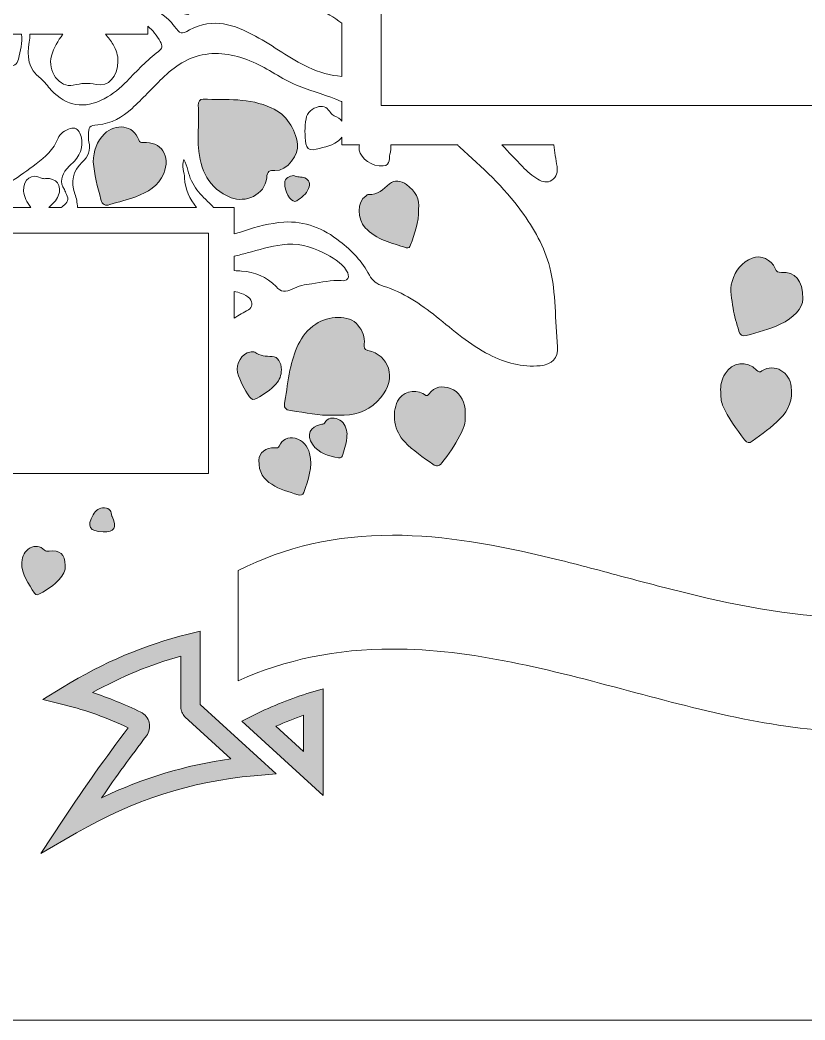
# Model space of a CAD drawing. Header units: inches. Extents: x 0 to 12, y -12 to 0.
# Drawn here: x 2.78 to 6.96, y -12 to -6.67 of the extents above; entities that cross this region are included whole.
import ezdxf

# ---------------------------------------------------------------- set-up
doc = ezdxf.new("R2010")
doc.units = ezdxf.units.IN
doc.header["$MEASUREMENT"] = 0
doc.layers.add('Layer 1', color=7, linetype='Continuous')

# ---------------------------------------------------------------- blocks, each defined once
blk = doc.blocks.new('block 2')
at = {"layer": 'Layer 1', "true_color": 0xffffff}
h = blk.add_hatch(color=7, dxfattribs=at)
h.dxf.hatch_style = 2
edge = h.paths.add_edge_path()
edge.add_spline(control_points=[(4.2589, -7.3309), (4.2438, -7.2434), (4.2026, -7.1739), (4.1186, -7.1353), (4.0025, -7.082), (3.8782, -7.0929), (3.7558, -7.0895), (3.7355, -7.089), (3.7291, -7.1038), (3.7292, -7.1224), (3.7295, -7.1615), (3.7293, -7.2006), (3.7293, -7.2397), (3.7294, -7.2754), (3.7265, -7.3113), (3.7299, -7.3466), (3.7415, -7.4658), (3.7805, -7.5654), (3.9046, -7.6149), (3.9759, -7.6433), (4.0852, -7.6024), (4.0938, -7.5083), (4.0969, -7.475), (4.1089, -7.4669), (4.1378, -7.4698), (4.2045, -7.4764), (4.2669, -7.3777), (4.2589, -7.3309)], knot_values=[0, 0, 0, 0, 1, 1, 1, 2, 2, 2, 3, 3, 3, 4, 4, 4, 5, 5, 5, 6, 6, 6, 7, 7, 7, 8, 8, 8, 9, 9, 9, 9], degree=3, periodic=1)
h = blk.add_hatch(color=7, dxfattribs=at)
h.dxf.hatch_style = 2
edge = h.paths.add_edge_path()
edge.add_spline(control_points=[(3.4345, -7.3203), (3.4227, -7.3211), (3.4155, -7.3198), (3.4112, -7.3068), (3.3845, -7.2261), (3.2872, -7.2168), (3.2284, -7.2741), (3.1871, -7.3143), (3.1709, -7.3638), (3.1691, -7.4237), (3.1738, -7.4901), (3.1915, -7.5576), (3.2099, -7.6251), (3.2175, -7.6528), (3.2322, -7.6597), (3.2581, -7.6516), (3.3041, -7.6372), (3.3509, -7.6256), (3.3962, -7.6093), (3.4602, -7.5862), (3.5158, -7.5523), (3.5444, -7.485), (3.5835, -7.393), (3.5312, -7.3133), (3.4345, -7.3203)], knot_values=[0, 0, 0, 0, 1, 1, 1, 2, 2, 2, 3, 3, 3, 4, 4, 4, 5, 5, 5, 6, 6, 6, 7, 7, 7, 8, 8, 8, 8], degree=3, periodic=1)
h = blk.add_hatch(color=7, dxfattribs=at)
h.dxf.hatch_style = 2
edge = h.paths.add_edge_path()
edge.add_spline(control_points=[(4.2968, -7.509), (4.2784, -7.5017), (4.2563, -7.5071), (4.2391, -7.4955), (4.2148, -7.5016), (4.1914, -7.5077), (4.1898, -7.5365), (4.1875, -7.5772), (4.2209, -7.6356), (4.244, -7.6344), (4.2474, -7.6342), (4.2512, -7.6335), (4.2538, -7.6317), (4.2797, -7.6145), (4.3054, -7.5965), (4.3173, -7.5664), (4.3266, -7.5425), (4.3229, -7.5193), (4.2968, -7.509)], knot_values=[0, 0, 0, 0, 1, 1, 1, 2, 2, 2, 3, 3, 3, 4, 4, 4, 5, 5, 5, 6, 6, 6, 6], degree=3, periodic=1)
h = blk.add_hatch(color=7, dxfattribs=at)
h.dxf.hatch_style = 2
edge = h.paths.add_edge_path()
edge.add_spline(control_points=[(4.8393, -7.5448), (4.8105, -7.5246), (4.7743, -7.5181), (4.7495, -7.5407), (4.716, -7.5711), (4.6867, -7.6016), (4.637, -7.5969), (4.6326, -7.5965), (4.6276, -7.603), (4.6227, -7.6058), (4.5723, -7.6341), (4.578, -7.7306), (4.6193, -7.775), (4.6786, -7.8387), (4.7602, -7.8568), (4.8385, -7.8814), (4.8501, -7.885), (4.8576, -7.878), (4.8617, -7.8665), (4.8827, -7.8071), (4.9052, -7.7481), (4.9042, -7.6757), (4.9112, -7.624), (4.8874, -7.5785), (4.8393, -7.5448)], knot_values=[0, 0, 0, 0, 1, 1, 1, 2, 2, 2, 3, 3, 3, 4, 4, 4, 5, 5, 5, 6, 6, 6, 7, 7, 7, 8, 8, 8, 8], degree=3, periodic=1)
h = blk.add_hatch(color=7, dxfattribs=at)
h.dxf.hatch_style = 2
edge = h.paths.add_edge_path()
edge.add_spline(control_points=[(6.6508, -8.3499), (6.7127, -8.333), (6.7751, -8.3174), (6.8332, -8.2897), (6.9036, -8.2561), (6.9523, -8.2053), (6.954, -8.1544), (6.954, -8.051), (6.9103, -8.0092), (6.8389, -8.0131), (6.8213, -8.0141), (6.8134, -8.0096), (6.8063, -7.9921), (6.787, -7.9444), (6.729, -7.9186), (6.684, -7.9364), (6.6267, -7.959), (6.595, -8.0018), (6.5765, -8.0611), (6.5609, -8.111), (6.5759, -8.1567), (6.5813, -8.2035), (6.5861, -8.2451), (6.6011, -8.2856), (6.6124, -8.3264), (6.6176, -8.3455), (6.6296, -8.3557), (6.6508, -8.3499)], knot_values=[0, 0, 0, 0, 1, 1, 1, 2, 2, 2, 3, 3, 3, 4, 4, 4, 5, 5, 5, 6, 6, 6, 7, 7, 7, 8, 8, 8, 9, 9, 9, 9], degree=3, periodic=1)
h = blk.add_hatch(color=7, dxfattribs=at)
h.dxf.hatch_style = 2
edge = h.paths.add_edge_path()
edge.add_spline(control_points=[(4.5807, -8.2947), (4.5327, -8.2363), (4.4226, -8.2439), (4.3553, -8.289), (4.2674, -8.3477), (4.2402, -8.4394), (4.2179, -8.5346), (4.205, -8.5895), (4.2018, -8.6459), (4.1903, -8.7007), (4.1837, -8.7325), (4.1919, -8.7463), (4.2227, -8.7502), (4.3001, -8.7598), (4.3764, -8.7792), (4.445, -8.7743), (4.4726, -8.7743), (4.4898, -8.7746), (4.5071, -8.7743), (4.5863, -8.7726), (4.6513, -8.741), (4.7024, -8.6806), (4.7903, -8.5766), (4.746, -8.452), (4.6337, -8.4295), (4.6123, -8.4252), (4.6133, -8.4112), (4.6145, -8.3959), (4.6176, -8.3573), (4.6058, -8.3254), (4.5807, -8.2947)], knot_values=[0, 0, 0, 0, 1, 1, 1, 2, 2, 2, 3, 3, 3, 4, 4, 4, 5, 5, 5, 6, 6, 6, 7, 7, 7, 8, 8, 8, 9, 9, 9, 10, 10, 10, 10], degree=3, periodic=1)
h = blk.add_hatch(color=7, dxfattribs=at)
h.dxf.hatch_style = 2
edge = h.paths.add_edge_path()
edge.add_spline(control_points=[(4.172, -8.533), (4.1715, -8.4924), (4.1541, -8.4623), (4.1226, -8.4613), (4.0897, -8.4602), (4.0591, -8.459), (4.0311, -8.4393), (4.0248, -8.4349), (4.0132, -8.4366), (4.0044, -8.4379), (3.9621, -8.4443), (3.9275, -8.5011), (3.939, -8.5471), (3.9508, -8.5943), (3.9747, -8.6361), (4.0016, -8.6762), (4.0124, -8.6923), (4.0263, -8.6951), (4.0429, -8.6847), (4.0788, -8.6622), (4.1151, -8.6404), (4.1435, -8.6081), (4.1626, -8.5865), (4.1725, -8.5618), (4.172, -8.533)], knot_values=[0, 0, 0, 0, 1, 1, 1, 2, 2, 2, 3, 3, 3, 4, 4, 4, 5, 5, 5, 6, 6, 6, 7, 7, 7, 8, 8, 8, 8], degree=3, periodic=1)
h = blk.add_hatch(color=7, dxfattribs=at)
h.dxf.hatch_style = 2
edge = h.paths.add_edge_path()
edge.add_spline(control_points=[(6.5384, -8.5543), (6.5207, -8.5842), (6.5128, -8.6154), (6.5155, -8.6498), (6.5161, -8.6738), (6.5156, -8.698), (6.5256, -8.7209), (6.5552, -8.7889), (6.5988, -8.8479), (6.6429, -8.9068), (6.6551, -8.9231), (6.6679, -8.9248), (6.684, -8.9132), (6.7353, -8.8764), (6.7864, -8.8393), (6.8313, -8.7943), (6.879, -8.7465), (6.8994, -8.6903), (6.8919, -8.6224), (6.8835, -8.5465), (6.8036, -8.4946), (6.7355, -8.5386), (6.7231, -8.5466), (6.7165, -8.5449), (6.7067, -8.5344), (6.6556, -8.48), (6.5765, -8.4902), (6.5384, -8.5543)], knot_values=[0, 0, 0, 0, 1, 1, 1, 2, 2, 2, 3, 3, 3, 4, 4, 4, 5, 5, 5, 6, 6, 6, 7, 7, 7, 8, 8, 8, 9, 9, 9, 9], degree=3, periodic=1)
h = blk.add_hatch(color=7, dxfattribs=at)
h.dxf.hatch_style = 2
edge = h.paths.add_edge_path()
edge.add_spline(control_points=[(5.1517, -8.7412), (5.1447, -8.6915), (5.1217, -8.649), (5.074, -8.6317), (5.0329, -8.6169), (4.9895, -8.6207), (4.9594, -8.6618), (4.9479, -8.6774), (4.938, -8.6655), (4.9272, -8.6595), (4.8798, -8.6328), (4.8157, -8.6522), (4.7918, -8.7001), (4.759, -8.7658), (4.7752, -8.8615), (4.8298, -8.9173), (4.875, -8.9634), (4.9289, -8.9986), (4.9808, -9.0363), (4.9991, -9.0497), (5.0126, -9.0483), (5.0273, -9.0295), (5.0635, -8.9834), (5.0972, -8.9359), (5.1242, -8.8838), (5.1419, -8.8499), (5.1578, -8.8155), (5.1519, -8.7743), (5.1519, -8.7642), (5.1533, -8.7525), (5.1517, -8.7412)], knot_values=[0, 0, 0, 0, 1, 1, 1, 2, 2, 2, 3, 3, 3, 4, 4, 4, 5, 5, 5, 6, 6, 6, 7, 7, 7, 8, 8, 8, 9, 9, 9, 10, 10, 10, 10], degree=3, periodic=1)
h = blk.add_hatch(color=7, dxfattribs=at)
h.dxf.hatch_style = 2
edge = h.paths.add_edge_path()
edge.add_spline(control_points=[(4.4739, -8.7955), (4.4469, -8.7844), (4.4196, -8.788), (4.4018, -8.8169), (4.398, -8.8232), (4.3902, -8.8229), (4.3834, -8.8241), (4.3237, -8.8346), (4.3039, -8.8793), (4.3379, -8.9297), (4.3707, -8.9784), (4.4233, -8.9919), (4.4766, -9.0027), (4.4906, -9.0055), (4.4977, -8.9952), (4.5008, -8.9834), (4.5096, -8.9503), (4.5206, -8.9177), (4.5221, -8.8831), (4.5221, -8.8774), (4.5227, -8.8716), (4.5219, -8.866), (4.5176, -8.8345), (4.5034, -8.8076), (4.4739, -8.7955)], knot_values=[0, 0, 0, 0, 1, 1, 1, 2, 2, 2, 3, 3, 3, 4, 4, 4, 5, 5, 5, 6, 6, 6, 7, 7, 7, 8, 8, 8, 8], degree=3, periodic=1)
h = blk.add_hatch(color=7, dxfattribs=at)
h.dxf.hatch_style = 2
edge = h.paths.add_edge_path()
edge.add_spline(control_points=[(4.0521, -9.0136), (4.0507, -9.0805), (4.079, -9.1171), (4.1207, -9.1433), (4.1636, -9.1703), (4.2128, -9.1838), (4.2609, -9.199), (4.2745, -9.2032), (4.2873, -9.2012), (4.2922, -9.1863), (4.3142, -9.1187), (4.3414, -9.0512), (4.3225, -8.9784), (4.3122, -8.9387), (4.287, -8.9077), (4.2453, -8.898), (4.2076, -8.8892), (4.1774, -8.9038), (4.16, -8.9397), (4.1549, -8.95), (4.149, -8.9501), (4.1382, -8.9491), (4.0871, -8.9444), (4.0524, -8.9768), (4.0521, -9.0136)], knot_values=[0, 0, 0, 0, 1, 1, 1, 2, 2, 2, 3, 3, 3, 4, 4, 4, 5, 5, 5, 6, 6, 6, 7, 7, 7, 8, 8, 8, 8], degree=3, periodic=1)
h = blk.add_hatch(color=7, dxfattribs=at)
h.dxf.hatch_style = 2
edge = h.paths.add_edge_path()
edge.add_spline(control_points=[(3.2289, -9.2691), (3.2003, -9.268), (3.1813, -9.2821), (3.1678, -9.3061), (3.1323, -9.3688), (3.1476, -9.3946), (3.2215, -9.3965), (3.2813, -9.3981), (3.2973, -9.3729), (3.271, -9.3188), (3.27, -9.3167), (3.2686, -9.3146), (3.2683, -9.3125), (3.2655, -9.2886), (3.2571, -9.2701), (3.2289, -9.2691)], knot_values=[0, 0, 0, 0, 1, 1, 1, 2, 2, 2, 3, 3, 3, 4, 4, 4, 5, 5, 5, 5], degree=3, periodic=1)
h = blk.add_hatch(color=7, dxfattribs=at)
h.dxf.hatch_style = 2
edge = h.paths.add_edge_path()
edge.add_spline(control_points=[(3.0187, -9.5758), (3.0184, -9.5158), (2.9918, -9.4926), (2.9335, -9.4995), (2.9238, -9.5007), (2.9151, -9.5019), (2.9079, -9.4945), (2.8856, -9.4716), (2.858, -9.4684), (2.8323, -9.4827), (2.8041, -9.4984), (2.7895, -9.5248), (2.7878, -9.5594), (2.7844, -9.6258), (2.8244, -9.6732), (2.8558, -9.7246), (2.8644, -9.7386), (2.8764, -9.731), (2.8859, -9.7258), (2.9234, -9.7055), (2.9591, -9.6821), (2.9877, -9.6503), (3.007, -9.6289), (3.0224, -9.6041), (3.0187, -9.5758)], knot_values=[0, 0, 0, 0, 1, 1, 1, 2, 2, 2, 3, 3, 3, 4, 4, 4, 5, 5, 5, 6, 6, 6, 7, 7, 7, 8, 8, 8, 8], degree=3, periodic=1)
h = blk.add_hatch(color=7, dxfattribs=at)
h.dxf.hatch_style = 2
edge = h.paths.add_edge_path()
edge.add_spline(control_points=[(3.7388, -9.926), (3.7388, -9.926), (3.6746, -9.9418), (3.6746, -9.9418), (3.4438, -9.9992), (3.2249, -10.0921), (3.0054, -10.226), (3.0054, -10.226), (2.8993, -10.2908), (2.8993, -10.2908), (2.8993, -10.2908), (3.0199, -10.3206), (3.0199, -10.3206), (3.1307, -10.3481), (3.2435, -10.3885), (3.3553, -10.4411), (3.2374, -10.5972), (3.1246, -10.757), (3.011, -10.9285), (3.011, -10.9285), (2.8887, -11.1128), (2.8887, -11.1128), (2.8887, -11.1128), (3.0803, -11.0021), (3.0803, -11.0021), (3.3844, -10.8257), (3.6853, -10.7288), (4.0269, -10.6971), (4.0269, -10.6971), (4.1437, -10.6864), (4.1437, -10.6864), (4.1437, -10.6864), (3.7388, -10.317), (3.7388, -10.317), (3.7388, -10.317), (3.7388, -9.926), (3.7388, -9.926)], knot_values=[0, 0, 0, 0, 1, 1, 1, 2, 2, 2, 3, 3, 3, 4, 4, 4, 5, 5, 5, 6, 6, 6, 7, 7, 7, 8, 8, 8, 9, 9, 9, 10, 10, 10, 11, 11, 11, 12, 12, 12, 12], degree=3, periodic=1)
edge = h.paths.add_edge_path()
edge.add_spline(control_points=[(3.9032, -10.6071), (3.6624, -10.6408), (3.4344, -10.7093), (3.2132, -10.8146), (3.2917, -10.7011), (3.3708, -10.5921), (3.4525, -10.4845), (3.4678, -10.4645), (3.4732, -10.4388), (3.4674, -10.4142), (3.4615, -10.3896), (3.4451, -10.3693), (3.4222, -10.3582), (3.3364, -10.3165), (3.25, -10.2817), (3.1639, -10.2539), (3.3188, -10.1689), (3.4743, -10.1047), (3.6351, -10.0595), (3.6351, -10.0595), (3.6351, -10.3257), (3.6351, -10.3257), (3.6351, -10.3322), (3.636, -10.3386), (3.6375, -10.345), (3.6381, -10.3474), (3.6387, -10.3496), (3.6394, -10.3517), (3.6408, -10.3558), (3.6424, -10.3597), (3.6446, -10.3642), (3.6457, -10.3661), (3.6469, -10.3681), (3.6479, -10.37), (3.6503, -10.3738), (3.6529, -10.3772), (3.6558, -10.3807), (3.6565, -10.3815), (3.6572, -10.3822), (3.6579, -10.3829), (3.6579, -10.3829), (3.9032, -10.6071), (3.9032, -10.6071)], knot_values=[0, 0, 0, 0, 1, 1, 1, 2, 2, 2, 3, 3, 3, 4, 4, 4, 5, 5, 5, 6, 6, 6, 7, 7, 7, 8, 8, 8, 9, 9, 9, 10, 10, 10, 11, 11, 11, 12, 12, 12, 13, 13, 13, 14, 14, 14, 14], degree=3, periodic=1)
h = blk.add_hatch(color=7, dxfattribs=at)
h.dxf.hatch_style = 2
edge = h.paths.add_edge_path()
edge.add_spline(control_points=[(4.0281, -10.3732), (4.0281, -10.3732), (3.9608, -10.407), (3.9608, -10.407), (3.9608, -10.407), (4.3946, -10.8027), (4.3946, -10.8027), (4.3946, -10.8027), (4.3946, -10.2335), (4.3946, -10.2335), (4.3946, -10.2335), (4.3278, -10.2535), (4.3278, -10.2535), (4.2257, -10.2843), (4.1247, -10.3245), (4.0281, -10.3732)], knot_values=[0, 0, 0, 0, 1, 1, 1, 2, 2, 2, 3, 3, 3, 4, 4, 4, 5, 5, 5, 5], degree=3, periodic=1)
edge = h.paths.add_edge_path()
edge.add_spline(control_points=[(4.291, -10.5678), (4.291, -10.5678), (4.1432, -10.4332), (4.1432, -10.4332), (4.1917, -10.4113), (4.241, -10.3917), (4.291, -10.3745), (4.291, -10.3745), (4.291, -10.5678), (4.291, -10.5678)], knot_values=[0, 0, 0, 0, 1, 1, 1, 2, 2, 2, 3, 3, 3, 3], degree=3, periodic=1)
at = {"layer": 'Layer 1', "lineweight": 0}
for points in [[(3.6054, -9.0858), (3.519, -9.0858), (3.3594, -9.0858), (2.9835, -9.0858), (2.9103, -9.0858), (2.8271, -9.0858), (2.6426, -9.0858)], [(2.7138, -7.8031), (2.796, -7.8031), (3.4769, -7.8031), (3.6351, -7.8031), (3.7843, -7.8031), (3.7843, -7.8568), (3.7843, -7.9649), (3.7843, -8.0113), (3.7843, -8.1236), (3.7843, -8.346), (3.7843, -8.8542), (3.7843, -8.9786), (3.7843, -9.0858), (3.7476, -9.0858), (3.6054, -9.0858)]]:
    blk.add_lwpolyline(points, dxfattribs=at)
for points, knots in [([(6.3606, -5.154), (6.3606, -5.154), (7.0187, -5.154), (7.0187, -5.154), (7.0187, -5.154), (7.0771, -5.154), (7.0771, -5.154), (7.0771, -5.154), (7.1564, -5.154), (7.1564, -5.154), (7.1564, -5.154), (7.1564, -5.2881), (7.1564, -5.2881), (7.1564, -5.2881), (7.1564, -5.4411), (7.1564, -5.4411), (7.1564, -5.4411), (7.1564, -5.5149), (7.1564, -5.5149), (7.1564, -5.5149), (7.1564, -5.8461), (7.1564, -5.8461), (7.1564, -5.8461), (7.1564, -6.1772), (7.1564, -6.1772), (7.1564, -6.1772), (7.1564, -6.4674), (7.1564, -6.4674), (7.1564, -6.4674), (7.1564, -6.577), (7.1564, -6.577), (7.1564, -6.577), (7.1564, -6.6783), (7.1564, -6.6783), (7.1564, -6.6783), (7.1564, -6.7538), (7.1564, -6.7538), (7.1564, -6.7538), (7.1564, -7.1022), (7.1564, -7.1022), (7.1564, -7.1022), (7.1564, -7.1238), (7.1564, -7.1238), (7.1564, -7.1238), (6.9864, -7.1238), (6.9864, -7.1238), (6.9864, -7.1238), (6.5675, -7.1238), (6.5675, -7.1238), (6.5675, -7.1238), (6.2478, -7.1238), (6.2478, -7.1238), (6.2478, -7.1238), (5.6067, -7.1238), (5.6067, -7.1238), (5.6067, -7.1238), (5.1182, -7.1238), (5.1182, -7.1238), (5.1182, -7.1238), (4.8867, -7.1238), (4.8867, -7.1238), (4.8867, -7.1238), (4.7047, -7.1238), (4.7047, -7.1238), (4.7047, -7.1238), (4.7047, -7.1163), (4.7047, -7.1163), (4.7047, -7.1163), (4.7047, -6.6588), (4.7047, -6.6588), (4.7047, -6.6588), (4.7047, -6.406), (4.7047, -6.406), (4.7047, -6.406), (4.7047, -5.8933), (4.7047, -5.8933), (4.7047, -5.8933), (4.7047, -5.8388), (4.7047, -5.8388), (4.7047, -5.8388), (4.7047, -5.4395), (4.7047, -5.4395), (4.7047, -5.4395), (4.7047, -5.3114), (4.7047, -5.3114), (4.7047, -5.3114), (4.7047, -5.154), (4.7047, -5.154), (4.7047, -5.154), (4.7615, -5.154), (4.7615, -5.154), (4.7615, -5.154), (4.9396, -5.154), (4.9396, -5.154), (4.9464, -5.1567), (4.9532, -5.1595), (4.9599, -5.1622), (4.9696, -5.1663), (4.9782, -5.1633), (4.9826, -5.154), (4.9826, -5.154), (5.7076, -5.154), (5.7076, -5.154), (5.7076, -5.154), (6.3606, -5.154), (6.3606, -5.154)], [0, 0, 0, 0, 1, 1, 1, 2, 2, 2, 3, 3, 3, 4, 4, 4, 5, 5, 5, 6, 6, 6, 7, 7, 7, 8, 8, 8, 9, 9, 9, 10, 10, 10, 11, 11, 11, 12, 12, 12, 13, 13, 13, 14, 14, 14, 15, 15, 15, 16, 16, 16, 17, 17, 17, 18, 18, 18, 19, 19, 19, 20, 20, 20, 21, 21, 21, 22, 22, 22, 23, 23, 23, 24, 24, 24, 25, 25, 25, 26, 26, 26, 27, 27, 27, 28, 28, 28, 29, 29, 29, 30, 30, 30, 31, 31, 31, 32, 32, 32, 33, 33, 33, 34, 34, 34, 35, 35, 35, 35]), ([(3.4594, -6.5444), (3.4607, -6.5456), (3.4618, -6.5468), (3.4631, -6.548), (3.5198, -6.5987), (3.5936, -6.6131), (3.6629, -6.6366), (3.6799, -6.6423), (3.686, -6.6278), (3.6901, -6.6167), (3.7124, -6.5575), (3.7276, -6.4964), (3.7357, -6.4344), (3.7333, -6.3785), (3.7123, -6.3333), (3.6667, -6.3013), (3.6257, -6.2726), (3.5726, -6.2802), (3.5456, -6.3223), (3.5324, -6.343), (3.5192, -6.349), (3.496, -6.3484), (3.4824, -6.3481), (3.4702, -6.3506), (3.4594, -6.3551), (3.4594, -6.3551), (3.4594, -6.2846), (3.4594, -6.2846), (3.5218, -6.282), (3.5832, -6.2715), (3.6451, -6.2646), (3.6883, -6.2597), (3.7279, -6.269), (3.7618, -6.3022), (3.8178, -6.3575), (3.886, -6.3957), (3.9544, -6.4333), (4.0385, -6.4795), (4.1333, -6.4963), (4.2208, -6.5333), (4.3181, -6.5747), (4.41, -6.624), (4.4951, -6.6835), (4.4951, -6.6835), (4.4951, -6.9678), (4.4951, -6.9678), (4.4337, -6.9636), (4.3737, -6.9463), (4.3157, -6.919), (4.2168, -6.8731), (4.1301, -6.8054), (4.0346, -6.7532), (3.9208, -6.6908), (3.8081, -6.6527), (3.6826, -6.7204), (3.6361, -6.7457), (3.6347, -6.7429), (3.6012, -6.6996), (3.5962, -6.6933), (3.5911, -6.6871), (3.5857, -6.6813), (3.5488, -6.641), (3.5057, -6.6124), (3.4594, -6.5906), (3.4594, -6.5906), (3.4594, -6.5444), (3.4594, -6.5444)], [0, 0, 0, 0, 1, 1, 1, 2, 2, 2, 3, 3, 3, 4, 4, 4, 5, 5, 5, 6, 6, 6, 7, 7, 7, 8, 8, 8, 9, 9, 9, 10, 10, 10, 11, 11, 11, 12, 12, 12, 13, 13, 13, 14, 14, 14, 15, 15, 15, 16, 16, 16, 17, 17, 17, 18, 18, 18, 19, 19, 19, 20, 20, 20, 21, 21, 21, 22, 22, 22, 22]), ([(2.8886, -6.9799), (2.8214, -6.9285), (2.8138, -6.8602), (2.8278, -6.7847), (2.8304, -6.7703), (2.8315, -6.7563), (2.8308, -6.7431), (2.8308, -6.7431), (3.0069, -6.7431), (3.0069, -6.7431), (2.9803, -6.7771), (2.9582, -6.8144), (2.9456, -6.8584), (2.9229, -6.9384), (2.9899, -7.0319), (3.0625, -7.0147), (3.1051, -7.0047), (3.1404, -7.0006), (3.1847, -7.011), (3.2496, -7.0263), (3.2989, -6.9679), (3.2999, -6.887), (3.3024, -6.8565), (3.2907, -6.8265), (3.2744, -6.7986), (3.2627, -6.7787), (3.249, -6.7604), (3.2342, -6.7431), (3.2342, -6.7431), (3.4594, -6.7431), (3.4594, -6.7431), (3.4594, -6.7431), (3.4594, -6.7007), (3.4594, -6.7007), (3.486, -6.7224), (3.5088, -6.7492), (3.5263, -6.7825), (3.5383, -6.8053), (3.5375, -6.8188), (3.5167, -6.8345), (3.4547, -6.8808), (3.4026, -6.9375), (3.3489, -6.9927), (3.3126, -7.0297), (3.2739, -7.0628), (3.2272, -7.0871), (3.1208, -7.1429), (3.0265, -7.1286), (2.9443, -7.0408), (2.9254, -7.0207), (2.9103, -6.9963), (2.8886, -6.9799)], [0, 0, 0, 0, 1, 1, 1, 2, 2, 2, 3, 3, 3, 4, 4, 4, 5, 5, 5, 6, 6, 6, 7, 7, 7, 8, 8, 8, 9, 9, 9, 10, 10, 10, 11, 11, 11, 12, 12, 12, 13, 13, 13, 14, 14, 14, 15, 15, 15, 16, 16, 16, 17, 17, 17, 17]), ([(2.7696, -6.8752), (2.7625, -6.9038), (2.7453, -6.9163), (2.7144, -6.9147), (2.6667, -6.9124), (2.6236, -6.8843), (2.5711, -6.895), (2.6224, -6.8152), (2.6317, -6.7918), (2.6185, -6.7431), (2.6185, -6.7431), (2.7856, -6.7431), (2.7856, -6.7431), (2.7935, -6.7878), (2.7806, -6.8311), (2.7696, -6.8752)], [0, 0, 0, 0, 1, 1, 1, 2, 2, 2, 3, 3, 3, 4, 4, 4, 5, 5, 5, 5]), ([(5.5528, -8.5108), (5.4557, -8.5196), (5.3664, -8.4946), (5.2807, -8.4518), (5.176, -8.3995), (5.09, -8.3211), (4.9993, -8.2493), (4.9125, -8.1806), (4.8222, -8.119), (4.7147, -8.086), (4.6836, -8.0764), (4.6574, -8.0578), (4.6415, -8.0271), (4.6036, -7.9546), (4.5476, -7.8975), (4.484, -7.8477), (4.3964, -7.7786), (4.2979, -7.7371), (4.185, -7.7453), (4.1119, -7.7507), (4.0399, -7.7677), (3.9707, -7.7924), (3.9465, -7.8011), (3.9315, -7.8065), (3.9208, -7.8068), (3.9208, -7.8068), (3.9208, -7.6667), (3.9208, -7.6667), (3.9208, -7.6667), (3.8107, -7.6667), (3.8107, -7.6667), (3.7943, -7.6489), (3.7768, -7.632), (3.7592, -7.6153), (3.7315, -7.589), (3.7096, -7.5588), (3.6924, -7.5242), (3.6747, -7.4893), (3.6732, -7.4488), (3.6519, -7.4106), (3.6392, -7.4482), (3.6549, -7.4788), (3.656, -7.51), (3.6586, -7.5718), (3.6825, -7.6217), (3.7199, -7.6667), (3.7199, -7.6667), (3.0846, -7.6667), (3.0846, -7.6667), (3.0836, -7.642), (3.0796, -7.6174), (3.0708, -7.5936), (3.0468, -7.5278), (3.0597, -7.4736), (3.1104, -7.4254), (3.1408, -7.3965), (3.1579, -7.3613), (3.1456, -7.3168), (3.1424, -7.306), (3.1436, -7.294), (3.1435, -7.2825), (3.1429, -7.2372), (3.1471, -7.23), (3.1932, -7.226), (3.2656, -7.2197), (3.3243, -7.1856), (3.3757, -7.1382), (3.4311, -7.0871), (3.4828, -7.0317), (3.5365, -6.9788), (3.6014, -6.9147), (3.6757, -6.864), (3.7669, -6.8503), (3.8611, -6.8358), (3.9508, -6.8581), (4.0371, -6.8988), (4.116, -6.936), (4.1862, -6.9895), (4.2678, -7.0207), (4.3415, -7.0489), (4.4181, -7.0693), (4.4907, -7.1013), (4.4922, -7.102), (4.4936, -7.1025), (4.4951, -7.1032), (4.4951, -7.1032), (4.4951, -7.2068), (4.4951, -7.2068), (4.4857, -7.1953), (4.472, -7.1855), (4.454, -7.1785), (4.4443, -7.1748), (4.4396, -7.1682), (4.4344, -7.1607), (4.4194, -7.1388), (4.401, -7.1219), (4.3721, -7.1292), (4.3375, -7.1378), (4.3091, -7.1593), (4.3036, -7.1942), (4.2966, -7.238), (4.2959, -7.2832), (4.3033, -7.3278), (4.3069, -7.349), (4.3168, -7.3618), (4.3411, -7.3588), (4.3861, -7.3483), (4.4341, -7.3437), (4.4722, -7.3145), (4.4817, -7.3073), (4.4892, -7.2994), (4.4951, -7.2913), (4.4951, -7.2913), (4.4951, -7.3333), (4.4951, -7.3333), (4.4951, -7.3333), (4.5883, -7.3333), (4.5883, -7.3333), (4.5862, -7.3412), (4.5858, -7.3503), (4.5876, -7.3609), (4.5949, -7.4054), (4.6559, -7.4504), (4.7156, -7.4456), (4.7572, -7.4422), (4.7443, -7.3984), (4.7536, -7.3716), (4.7562, -7.3642), (4.756, -7.3558), (4.7562, -7.3544), (4.7565, -7.3467), (4.7561, -7.3398), (4.7551, -7.3333), (4.7551, -7.3333), (5.1113, -7.3333), (5.1113, -7.3333), (5.1154, -7.3375), (5.1197, -7.3415), (5.124, -7.3456), (5.2412, -7.4521), (5.3599, -7.5574), (5.4529, -7.6875), (5.5186, -7.7793), (5.5753, -7.8767), (5.6036, -7.9864), (5.6392, -8.125), (5.6307, -8.269), (5.645, -8.4103), (5.6511, -8.4714), (5.6142, -8.5052), (5.5528, -8.5108)], [0, 0, 0, 0, 1, 1, 1, 2, 2, 2, 3, 3, 3, 4, 4, 4, 5, 5, 5, 6, 6, 6, 7, 7, 7, 8, 8, 8, 9, 9, 9, 10, 10, 10, 11, 11, 11, 12, 12, 12, 13, 13, 13, 14, 14, 14, 15, 15, 15, 16, 16, 16, 17, 17, 17, 18, 18, 18, 19, 19, 19, 20, 20, 20, 21, 21, 21, 22, 22, 22, 23, 23, 23, 24, 24, 24, 25, 25, 25, 26, 26, 26, 27, 27, 27, 28, 28, 28, 29, 29, 29, 30, 30, 30, 31, 31, 31, 32, 32, 32, 33, 33, 33, 34, 34, 34, 35, 35, 35, 36, 36, 36, 37, 37, 37, 38, 38, 38, 39, 39, 39, 40, 40, 40, 41, 41, 41, 42, 42, 42, 43, 43, 43, 44, 44, 44, 45, 45, 45, 46, 46, 46, 47, 47, 47, 48, 48, 48, 49, 49, 49, 50, 50, 50, 50]), ([(4.2589, -7.3309), (4.2438, -7.2434), (4.2026, -7.1739), (4.1186, -7.1353), (4.0025, -7.082), (3.8782, -7.0929), (3.7558, -7.0895), (3.7355, -7.089), (3.7291, -7.1038), (3.7292, -7.1224), (3.7295, -7.1615), (3.7293, -7.2006), (3.7293, -7.2397), (3.7294, -7.2754), (3.7265, -7.3113), (3.7299, -7.3466), (3.7415, -7.4658), (3.7805, -7.5654), (3.9046, -7.6149), (3.9759, -7.6433), (4.0852, -7.6024), (4.0938, -7.5083), (4.0969, -7.475), (4.1089, -7.4669), (4.1378, -7.4698), (4.2045, -7.4764), (4.2669, -7.3777), (4.2589, -7.3309)], [0, 0, 0, 0, 1, 1, 1, 2, 2, 2, 3, 3, 3, 4, 4, 4, 5, 5, 5, 6, 6, 6, 7, 7, 7, 8, 8, 8, 9, 9, 9, 9]), ([(2.4397, -7.6325), (2.4886, -7.6283), (2.5362, -7.6139), (2.5832, -7.5985), (2.6893, -7.5643), (2.7767, -7.5), (2.864, -7.4347), (2.9135, -7.3979), (2.9572, -7.3572), (2.9808, -7.2981), (2.9921, -7.2703), (3.0183, -7.2552), (3.0464, -7.2457), (3.0708, -7.2372), (3.0876, -7.2504), (3.0969, -7.2699), (3.1203, -7.3188), (3.1074, -7.381), (3.0688, -7.4195), (3.055, -7.4333), (3.0403, -7.4464), (3.0276, -7.4613), (2.9997, -7.4949), (2.9885, -7.5311), (3.0146, -7.5717), (3.0194, -7.5793), (3.0206, -7.5893), (3.0253, -7.5971), (3.0415, -7.6239), (3.0293, -7.642), (3.0088, -7.6589), (3.0054, -7.6617), (3.0018, -7.6642), (2.9981, -7.6667), (2.9981, -7.6667), (2.9318, -7.6667), (2.9318, -7.6667), (2.9527, -7.6499), (2.9709, -7.6304), (2.9822, -7.6041), (3.005, -7.5514), (2.9711, -7.506), (2.9149, -7.5131), (2.9064, -7.5142), (2.8997, -7.5134), (2.8921, -7.5097), (2.8398, -7.4844), (2.7975, -7.5119), (2.7968, -7.5798), (2.7999, -7.6103), (2.8154, -7.6389), (2.8351, -7.6667), (2.8351, -7.6667), (2.2893, -7.6667), (2.2893, -7.6667), (2.3367, -7.649), (2.3865, -7.6371), (2.4397, -7.6325)], [0, 0, 0, 0, 1, 1, 1, 2, 2, 2, 3, 3, 3, 4, 4, 4, 5, 5, 5, 6, 6, 6, 7, 7, 7, 8, 8, 8, 9, 9, 9, 10, 10, 10, 11, 11, 11, 12, 12, 12, 13, 13, 13, 14, 14, 14, 15, 15, 15, 16, 16, 16, 17, 17, 17, 18, 18, 18, 19, 19, 19, 19]), ([(3.4345, -7.3203), (3.4227, -7.3211), (3.4155, -7.3198), (3.4112, -7.3068), (3.3845, -7.2261), (3.2872, -7.2168), (3.2284, -7.2741), (3.1871, -7.3143), (3.1709, -7.3638), (3.1691, -7.4237), (3.1738, -7.4901), (3.1915, -7.5576), (3.2099, -7.6251), (3.2175, -7.6528), (3.2322, -7.6597), (3.2581, -7.6516), (3.3041, -7.6372), (3.3509, -7.6256), (3.3962, -7.6093), (3.4602, -7.5862), (3.5158, -7.5523), (3.5444, -7.485), (3.5835, -7.393), (3.5312, -7.3133), (3.4345, -7.3203)], [0, 0, 0, 0, 1, 1, 1, 2, 2, 2, 3, 3, 3, 4, 4, 4, 5, 5, 5, 6, 6, 6, 7, 7, 7, 8, 8, 8, 8]), ([(5.6425, -7.4477), (5.6475, -7.4747), (5.6393, -7.5047), (5.6144, -7.5213), (5.5908, -7.537), (5.5649, -7.5318), (5.5401, -7.5168), (5.5093, -7.4983), (5.4832, -7.4745), (5.4583, -7.4489), (5.4213, -7.4108), (5.3851, -7.3717), (5.3482, -7.3333), (5.3482, -7.3333), (5.6253, -7.3333), (5.6253, -7.3333), (5.6299, -7.3715), (5.6354, -7.4096), (5.6425, -7.4477)], [0, 0, 0, 0, 1, 1, 1, 2, 2, 2, 3, 3, 3, 4, 4, 4, 5, 5, 5, 6, 6, 6, 6]), ([(4.2968, -7.509), (4.2784, -7.5017), (4.2563, -7.5071), (4.2391, -7.4955), (4.2148, -7.5016), (4.1914, -7.5077), (4.1898, -7.5365), (4.1875, -7.5772), (4.2209, -7.6356), (4.244, -7.6344), (4.2474, -7.6342), (4.2512, -7.6335), (4.2538, -7.6317), (4.2797, -7.6145), (4.3054, -7.5965), (4.3173, -7.5664), (4.3266, -7.5425), (4.3229, -7.5193), (4.2968, -7.509)], [0, 0, 0, 0, 1, 1, 1, 2, 2, 2, 3, 3, 3, 4, 4, 4, 5, 5, 5, 6, 6, 6, 6]), ([(4.8393, -7.5448), (4.8105, -7.5246), (4.7743, -7.5181), (4.7495, -7.5407), (4.716, -7.5711), (4.6867, -7.6016), (4.637, -7.5969), (4.6326, -7.5965), (4.6276, -7.603), (4.6227, -7.6058), (4.5723, -7.6341), (4.578, -7.7306), (4.6193, -7.775), (4.6786, -7.8387), (4.7602, -7.8568), (4.8385, -7.8814), (4.8501, -7.885), (4.8576, -7.878), (4.8617, -7.8665), (4.8827, -7.8071), (4.9052, -7.7481), (4.9042, -7.6757), (4.9112, -7.624), (4.8874, -7.5785), (4.8393, -7.5448)], [0, 0, 0, 0, 1, 1, 1, 2, 2, 2, 3, 3, 3, 4, 4, 4, 5, 5, 5, 6, 6, 6, 7, 7, 7, 8, 8, 8, 8]), ([(4.5261, -8.0464), (4.5194, -8.0592), (4.5038, -8.0581), (4.4917, -8.057), (4.4382, -8.052), (4.3869, -8.0674), (4.3349, -8.0733), (4.2983, -8.0775), (4.2621, -8.0857), (4.2294, -8.1031), (4.1964, -8.1207), (4.1699, -8.1172), (4.1437, -8.0892), (4.0944, -8.0357), (4.0296, -8.0122), (3.9597, -8.006), (3.9467, -8.0049), (3.9337, -8.004), (3.9208, -8.0036), (3.9208, -8.0036), (3.9208, -7.9274), (3.9208, -7.9274), (3.9438, -7.9213), (3.9665, -7.9152), (3.9893, -7.9092), (4.0513, -7.8927), (4.1133, -7.8743), (4.1765, -7.8653), (4.2535, -7.8542), (4.3278, -7.8743), (4.3964, -7.9088), (4.4432, -7.9321), (4.4907, -7.9571), (4.5201, -8.0043), (4.5289, -8.0181), (4.5333, -8.0325), (4.5261, -8.0464)], [0, 0, 0, 0, 1, 1, 1, 2, 2, 2, 3, 3, 3, 4, 4, 4, 5, 5, 5, 6, 6, 6, 7, 7, 7, 8, 8, 8, 9, 9, 9, 10, 10, 10, 11, 11, 11, 12, 12, 12, 12]), ([(6.6508, -8.3499), (6.7127, -8.333), (6.7751, -8.3174), (6.8332, -8.2897), (6.9036, -8.2561), (6.9523, -8.2053), (6.954, -8.1544), (6.954, -8.051), (6.9103, -8.0092), (6.8389, -8.0131), (6.8213, -8.0141), (6.8134, -8.0096), (6.8063, -7.9921), (6.787, -7.9444), (6.729, -7.9186), (6.684, -7.9364), (6.6267, -7.959), (6.595, -8.0018), (6.5765, -8.0611), (6.5609, -8.111), (6.5759, -8.1567), (6.5813, -8.2035), (6.5861, -8.2451), (6.6011, -8.2856), (6.6124, -8.3264), (6.6176, -8.3455), (6.6296, -8.3557), (6.6508, -8.3499)], [0, 0, 0, 0, 1, 1, 1, 2, 2, 2, 3, 3, 3, 4, 4, 4, 5, 5, 5, 6, 6, 6, 7, 7, 7, 8, 8, 8, 9, 9, 9, 9]), ([(3.9967, -8.212), (3.9707, -8.226), (3.9456, -8.2414), (3.9208, -8.2574), (3.9208, -8.2574), (3.9208, -8.1154), (3.9208, -8.1154), (3.9331, -8.1175), (3.9453, -8.1206), (3.9575, -8.1249), (3.9754, -8.1313), (3.9914, -8.139), (4.0035, -8.1532), (4.0213, -8.1739), (4.0197, -8.1995), (3.9967, -8.212)], [0, 0, 0, 0, 1, 1, 1, 2, 2, 2, 3, 3, 3, 4, 4, 4, 5, 5, 5, 5]), ([(4.5807, -8.2947), (4.5327, -8.2363), (4.4226, -8.2439), (4.3553, -8.289), (4.2674, -8.3477), (4.2402, -8.4394), (4.2179, -8.5346), (4.205, -8.5895), (4.2018, -8.6459), (4.1903, -8.7007), (4.1837, -8.7325), (4.1919, -8.7463), (4.2227, -8.7502), (4.3001, -8.7598), (4.3764, -8.7792), (4.445, -8.7743), (4.4726, -8.7743), (4.4898, -8.7746), (4.5071, -8.7743), (4.5863, -8.7726), (4.6513, -8.741), (4.7024, -8.6806), (4.7903, -8.5766), (4.746, -8.452), (4.6337, -8.4295), (4.6123, -8.4252), (4.6133, -8.4112), (4.6145, -8.3959), (4.6176, -8.3573), (4.6058, -8.3254), (4.5807, -8.2947)], [0, 0, 0, 0, 1, 1, 1, 2, 2, 2, 3, 3, 3, 4, 4, 4, 5, 5, 5, 6, 6, 6, 7, 7, 7, 8, 8, 8, 9, 9, 9, 10, 10, 10, 10]), ([(4.172, -8.533), (4.1715, -8.4924), (4.1541, -8.4623), (4.1226, -8.4613), (4.0897, -8.4602), (4.0591, -8.459), (4.0311, -8.4393), (4.0248, -8.4349), (4.0132, -8.4366), (4.0044, -8.4379), (3.9621, -8.4443), (3.9275, -8.5011), (3.939, -8.5471), (3.9508, -8.5943), (3.9747, -8.6361), (4.0016, -8.6762), (4.0124, -8.6923), (4.0263, -8.6951), (4.0429, -8.6847), (4.0788, -8.6622), (4.1151, -8.6404), (4.1435, -8.6081), (4.1626, -8.5865), (4.1725, -8.5618), (4.172, -8.533)], [0, 0, 0, 0, 1, 1, 1, 2, 2, 2, 3, 3, 3, 4, 4, 4, 5, 5, 5, 6, 6, 6, 7, 7, 7, 8, 8, 8, 8]), ([(6.5384, -8.5543), (6.5207, -8.5842), (6.5128, -8.6154), (6.5155, -8.6498), (6.5161, -8.6738), (6.5156, -8.698), (6.5256, -8.7209), (6.5552, -8.7889), (6.5988, -8.8479), (6.6429, -8.9068), (6.6551, -8.9231), (6.6679, -8.9248), (6.684, -8.9132), (6.7353, -8.8764), (6.7864, -8.8393), (6.8313, -8.7943), (6.879, -8.7465), (6.8994, -8.6903), (6.8919, -8.6224), (6.8835, -8.5465), (6.8036, -8.4946), (6.7355, -8.5386), (6.7231, -8.5466), (6.7165, -8.5449), (6.7067, -8.5344), (6.6556, -8.48), (6.5765, -8.4902), (6.5384, -8.5543)], [0, 0, 0, 0, 1, 1, 1, 2, 2, 2, 3, 3, 3, 4, 4, 4, 5, 5, 5, 6, 6, 6, 7, 7, 7, 8, 8, 8, 9, 9, 9, 9]), ([(5.1517, -8.7412), (5.1447, -8.6915), (5.1217, -8.649), (5.074, -8.6317), (5.0329, -8.6169), (4.9895, -8.6207), (4.9594, -8.6618), (4.9479, -8.6774), (4.938, -8.6655), (4.9272, -8.6595), (4.8798, -8.6328), (4.8157, -8.6522), (4.7918, -8.7001), (4.759, -8.7658), (4.7752, -8.8615), (4.8298, -8.9173), (4.875, -8.9634), (4.9289, -8.9986), (4.9808, -9.0363), (4.9991, -9.0497), (5.0126, -9.0483), (5.0273, -9.0295), (5.0635, -8.9834), (5.0972, -8.9359), (5.1242, -8.8838), (5.1419, -8.8499), (5.1578, -8.8155), (5.1519, -8.7743), (5.1519, -8.7642), (5.1533, -8.7525), (5.1517, -8.7412)], [0, 0, 0, 0, 1, 1, 1, 2, 2, 2, 3, 3, 3, 4, 4, 4, 5, 5, 5, 6, 6, 6, 7, 7, 7, 8, 8, 8, 9, 9, 9, 10, 10, 10, 10]), ([(4.4739, -8.7955), (4.4469, -8.7844), (4.4196, -8.788), (4.4018, -8.8169), (4.398, -8.8232), (4.3902, -8.8229), (4.3834, -8.8241), (4.3237, -8.8346), (4.3039, -8.8793), (4.3379, -8.9297), (4.3707, -8.9784), (4.4233, -8.9919), (4.4766, -9.0027), (4.4906, -9.0055), (4.4977, -8.9952), (4.5008, -8.9834), (4.5096, -8.9503), (4.5206, -8.9177), (4.5221, -8.8831), (4.5221, -8.8774), (4.5227, -8.8716), (4.5219, -8.866), (4.5176, -8.8345), (4.5034, -8.8076), (4.4739, -8.7955)], [0, 0, 0, 0, 1, 1, 1, 2, 2, 2, 3, 3, 3, 4, 4, 4, 5, 5, 5, 6, 6, 6, 7, 7, 7, 8, 8, 8, 8]), ([(4.0521, -9.0136), (4.0507, -9.0805), (4.079, -9.1171), (4.1207, -9.1433), (4.1636, -9.1703), (4.2128, -9.1838), (4.2609, -9.199), (4.2745, -9.2032), (4.2873, -9.2012), (4.2922, -9.1863), (4.3142, -9.1187), (4.3414, -9.0512), (4.3225, -8.9784), (4.3122, -8.9387), (4.287, -8.9077), (4.2453, -8.898), (4.2076, -8.8892), (4.1774, -8.9038), (4.16, -8.9397), (4.1549, -8.95), (4.149, -8.9501), (4.1382, -8.9491), (4.0871, -8.9444), (4.0524, -8.9768), (4.0521, -9.0136)], [0, 0, 0, 0, 1, 1, 1, 2, 2, 2, 3, 3, 3, 4, 4, 4, 5, 5, 5, 6, 6, 6, 7, 7, 7, 8, 8, 8, 8]), ([(3.2289, -9.2691), (3.2003, -9.268), (3.1813, -9.2821), (3.1678, -9.3061), (3.1323, -9.3688), (3.1476, -9.3946), (3.2215, -9.3965), (3.2813, -9.3981), (3.2973, -9.3729), (3.271, -9.3188), (3.27, -9.3167), (3.2686, -9.3146), (3.2683, -9.3125), (3.2655, -9.2886), (3.2571, -9.2701), (3.2289, -9.2691)], [0, 0, 0, 0, 1, 1, 1, 2, 2, 2, 3, 3, 3, 4, 4, 4, 5, 5, 5, 5]), ([(6.3297, -9.7227), (6.6306, -9.7965), (6.9365, -9.8553), (7.2417, -9.8553), (7.5401, -9.8553), (7.8103, -9.7996), (8.065, -9.6856), (8.065, -9.6856), (8.065, -10.2746), (8.065, -10.2746), (7.8122, -10.4007), (7.5425, -10.4621), (7.2417, -10.4621), (6.8399, -10.4621), (6.4256, -10.3514), (6.0244, -10.2445), (5.6135, -10.1349), (5.1883, -10.0215), (4.7643, -10.0215), (4.4661, -10.0215), (4.196, -10.0771), (3.9413, -10.1911), (3.9413, -10.1911), (3.9413, -9.6022), (3.9413, -9.6022), (4.194, -9.4761), (4.4635, -9.4147), (4.7643, -9.4147), (5.0439, -9.4147), (5.3293, -9.4681), (5.6117, -9.5367), (5.7356, -9.5668), (5.8592, -9.5996), (5.9813, -9.6322), (6.0965, -9.6631), (6.2126, -9.694), (6.3297, -9.7227)], [0, 0, 0, 0, 1, 1, 1, 2, 2, 2, 3, 3, 3, 4, 4, 4, 5, 5, 5, 6, 6, 6, 7, 7, 7, 8, 8, 8, 9, 9, 9, 10, 10, 10, 11, 11, 11, 12, 12, 12, 12]), ([(3.0187, -9.5758), (3.0184, -9.5158), (2.9918, -9.4926), (2.9335, -9.4995), (2.9238, -9.5007), (2.9151, -9.5019), (2.9079, -9.4945), (2.8856, -9.4716), (2.858, -9.4684), (2.8323, -9.4827), (2.8041, -9.4984), (2.7895, -9.5248), (2.7878, -9.5594), (2.7844, -9.6258), (2.8244, -9.6732), (2.8558, -9.7246), (2.8644, -9.7386), (2.8764, -9.731), (2.8859, -9.7258), (2.9234, -9.7055), (2.9591, -9.6821), (2.9877, -9.6503), (3.007, -9.6289), (3.0224, -9.6041), (3.0187, -9.5758)], [0, 0, 0, 0, 1, 1, 1, 2, 2, 2, 3, 3, 3, 4, 4, 4, 5, 5, 5, 6, 6, 6, 7, 7, 7, 8, 8, 8, 8]), ([(3.7388, -9.926), (3.7388, -9.926), (3.6746, -9.9418), (3.6746, -9.9418), (3.4438, -9.9992), (3.2249, -10.0921), (3.0054, -10.226), (3.0054, -10.226), (2.8993, -10.2908), (2.8993, -10.2908), (2.8993, -10.2908), (3.0199, -10.3206), (3.0199, -10.3206), (3.1307, -10.3481), (3.2435, -10.3885), (3.3553, -10.4411), (3.2374, -10.5972), (3.1246, -10.757), (3.011, -10.9285), (3.011, -10.9285), (2.8887, -11.1128), (2.8887, -11.1128), (2.8887, -11.1128), (3.0803, -11.0021), (3.0803, -11.0021), (3.3844, -10.8257), (3.6853, -10.7288), (4.0269, -10.6971), (4.0269, -10.6971), (4.1437, -10.6864), (4.1437, -10.6864), (4.1437, -10.6864), (3.7388, -10.317), (3.7388, -10.317), (3.7388, -10.317), (3.7388, -9.926), (3.7388, -9.926)], [0, 0, 0, 0, 1, 1, 1, 2, 2, 2, 3, 3, 3, 4, 4, 4, 5, 5, 5, 6, 6, 6, 7, 7, 7, 8, 8, 8, 9, 9, 9, 10, 10, 10, 11, 11, 11, 12, 12, 12, 12]), ([(3.9032, -10.6071), (3.6624, -10.6408), (3.4344, -10.7093), (3.2132, -10.8146), (3.2917, -10.7011), (3.3708, -10.5921), (3.4525, -10.4845), (3.4678, -10.4645), (3.4732, -10.4388), (3.4674, -10.4142), (3.4615, -10.3896), (3.4451, -10.3693), (3.4222, -10.3582), (3.3364, -10.3165), (3.25, -10.2817), (3.1639, -10.2539), (3.3188, -10.1689), (3.4743, -10.1047), (3.6351, -10.0595), (3.6351, -10.0595), (3.6351, -10.3257), (3.6351, -10.3257), (3.6351, -10.3322), (3.636, -10.3386), (3.6375, -10.345), (3.6381, -10.3474), (3.6387, -10.3496), (3.6394, -10.3517), (3.6408, -10.3558), (3.6424, -10.3597), (3.6446, -10.3642), (3.6457, -10.3661), (3.6469, -10.3681), (3.6479, -10.37), (3.6503, -10.3738), (3.6529, -10.3772), (3.6558, -10.3807), (3.6565, -10.3815), (3.6572, -10.3822), (3.6579, -10.3829), (3.6579, -10.3829), (3.9032, -10.6071), (3.9032, -10.6071)], [0, 0, 0, 0, 1, 1, 1, 2, 2, 2, 3, 3, 3, 4, 4, 4, 5, 5, 5, 6, 6, 6, 7, 7, 7, 8, 8, 8, 9, 9, 9, 10, 10, 10, 11, 11, 11, 12, 12, 12, 13, 13, 13, 14, 14, 14, 14]), ([(4.0281, -10.3732), (4.0281, -10.3732), (3.9608, -10.407), (3.9608, -10.407), (3.9608, -10.407), (4.3946, -10.8027), (4.3946, -10.8027), (4.3946, -10.8027), (4.3946, -10.2335), (4.3946, -10.2335), (4.3946, -10.2335), (4.3278, -10.2535), (4.3278, -10.2535), (4.2257, -10.2843), (4.1247, -10.3245), (4.0281, -10.3732)], [0, 0, 0, 0, 1, 1, 1, 2, 2, 2, 3, 3, 3, 4, 4, 4, 5, 5, 5, 5]), ([(4.291, -10.5678), (4.291, -10.5678), (4.1432, -10.4332), (4.1432, -10.4332), (4.1917, -10.4113), (4.241, -10.3917), (4.291, -10.3745), (4.291, -10.3745), (4.291, -10.5678), (4.291, -10.5678)], [0, 0, 0, 0, 1, 1, 1, 2, 2, 2, 3, 3, 3, 3])]:
    blk.add_open_spline(points, degree=3, knots=knots, dxfattribs=at)

msp = doc.modelspace()

# ---------------------------------------------------------------- linework, layer by layer
at = {"layer": 'Layer 1', "lineweight": 0}
msp.add_lwpolyline([(12, -12), (0, -12), (0, 0), (12, 0), (12, -12)], dxfattribs=at)

# ---------------------------------------------------------------- block references
at = {"layer": 'Layer 1'}
msp.add_blockref('block 2', (0, 0), dxfattribs=at)

doc.saveas('drawing.dxf')
